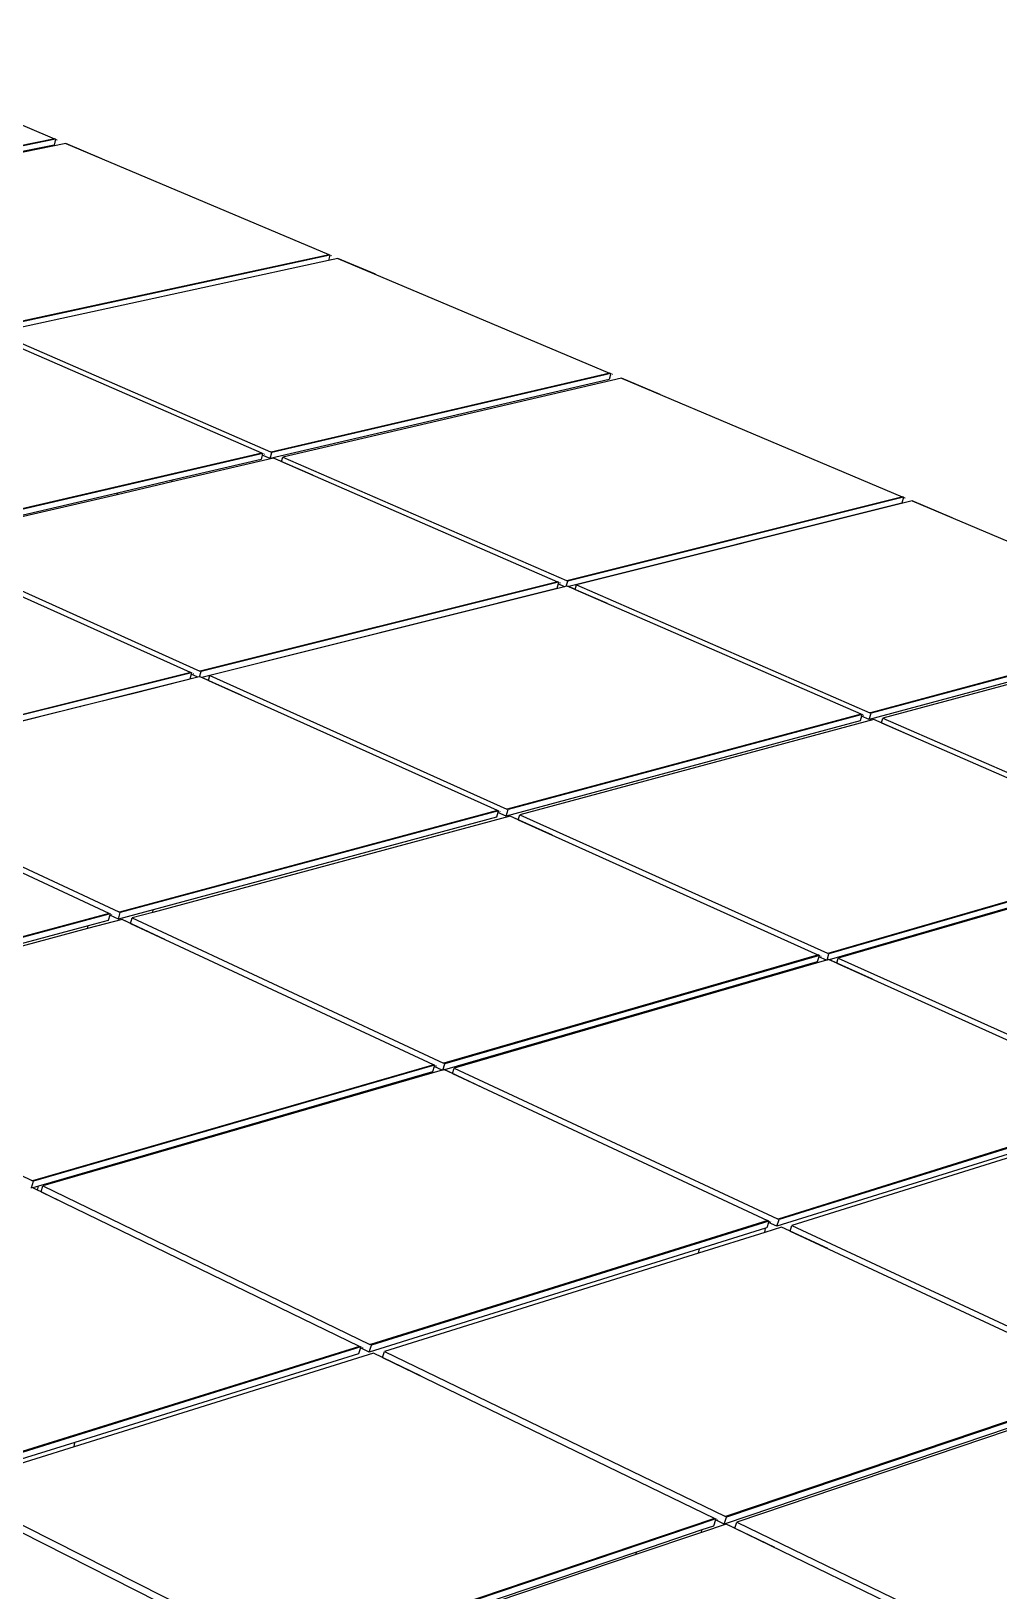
# Model space of a CAD drawing. Header units: inches. Extents: x -1925 to 2960, y -1726 to 1726.
# Drawn here: x 1440 to 1847, y 135 to 792 of the extents above; entities that cross this region are included whole.
import ezdxf

# ---------------------------------------------------------------- set-up
doc = ezdxf.new("R2010")
doc.units = ezdxf.units.IN
doc.header["$MEASUREMENT"] = 0

msp = doc.modelspace()

# ---------------------------------------------------------------- linework, layer by layer
for p, q in [((1342.64, 791.71), (1449.89, 746.45)), ((1450.05, 746.38), (1305.27, 717.15)), ((1450.38, 746.24), (1305.61, 717)), ((1449.7, 743.8), (1306.14, 714.75)), ((1454.61, 744.45), (1309.87, 715.15)), ((1450.38, 746.24), (1449.7, 743.8)), ((1449.93, 746.43), (1450.05, 746.38)), ((1450.05, 746.38), (1450.05, 746.38)), ((1450.05, 746.38), (1450.38, 746.24)), ((1450.38, 746.24), (1450.54, 746.17)), ((1450.92, 746.02), (1451.04, 745.96)), ((1454.62, 744.46), (1454.61, 744.45)), ((1454.61, 744.45), (1565.35, 697.73)), ((1469.86, 738.02), (1454.62, 744.46)), ((1565.51, 697.66), (1421.72, 666.5)), ((1565.86, 697.51), (1422.06, 666.35)), ((1565.86, 697.51), (1565.19, 695.22)), ((1569.22, 696.09), (1565.19, 695.22)), ((1565.35, 697.73), (1565.39, 697.71)), ((1565.39, 697.71), (1565.51, 697.66)), ((1565.51, 697.66), (1565.51, 697.66)), ((1565.51, 697.66), (1565.86, 697.51)), ((1565.86, 697.51), (1566.02, 697.44)), ((1566.41, 697.28), (1566.53, 697.23)), ((1569.22, 696.09), (1683.57, 647.84)), ((1569.22, 696.09), (1569.22, 696.09)), ((1584.96, 689.45), (1569.22, 696.09)), ((1565.19, 695.22), (1425.45, 664.88)), ((1424.94, 663.04), (1537.05, 614.24)), ((1425.45, 664.88), (1540.89, 614.67)), ((1683.34, 645.12), (1540.67, 611.87)), ((1683.74, 647.76), (1541.06, 614.59)), ((1684.1, 647.61), (1541.42, 614.44)), ((1688.61, 645.71), (1545.98, 612.45)), ((1684.1, 647.61), (1683.34, 645.12)), ((1683.57, 647.84), (1683.61, 647.82)), ((1683.61, 647.82), (1683.74, 647.76)), ((1683.74, 647.76), (1683.74, 647.76)), ((1683.74, 647.76), (1684.1, 647.61)), ((1684.1, 647.61), (1684.27, 647.54)), ((1684.67, 647.37), (1684.8, 647.32)), ((1688.61, 645.71), (1806.8, 595.83)), ((1688.61, 645.71), (1688.61, 645.71)), ((1704.88, 638.84), (1688.61, 645.71)), ((1537.23, 614.17), (1385.54, 578.92)), ((1537.59, 614.01), (1385.9, 578.75)), ((1542.14, 612.03), (1499.28, 602.04)), ((1536.84, 611.45), (1499.4, 602.73)), ((1537.38, 613.31), (1536.84, 611.45)), ((1537.1, 614.23), (1537.23, 614.17)), ((1537.23, 614.17), (1537.23, 614.17)), ((1537.23, 614.17), (1537.59, 614.01)), ((1537.59, 614.01), (1537.38, 613.31)), ((1540.67, 611.87), (1537.38, 613.31)), ((1537.59, 614.01), (1537.76, 613.94)), ((1538.16, 613.76), (1538.29, 613.71)), ((1540.67, 611.87), (1541.42, 614.44)), ((1541.06, 614.59), (1540.89, 614.67)), ((1541.42, 614.44), (1541.06, 614.59)), ((1545.44, 610.6), (1542.14, 612.03)), ((1542.15, 612.03), (1542.14, 612.03)), ((1558.58, 604.88), (1542.15, 612.03)), ((1545.44, 610.6), (1545.98, 612.45)), ((1545.44, 610.6), (1661.58, 560.05)), ((1545.98, 612.45), (1665.41, 560.51)), ((1476.35, 597.36), (1385.16, 576.12)), ((1499.28, 602.04), (1476.23, 596.67)), ((1476.23, 596.67), (1476.35, 597.36)), ((1499.4, 602.73), (1476.35, 597.36)), ((1499.28, 602.04), (1499.4, 602.73)), ((1476.23, 596.67), (1390.5, 576.69)), ((1806.98, 595.76), (1665.59, 560.43)), ((1807.35, 595.6), (1665.96, 560.27)), ((1806.55, 593.08), (1666.35, 557.97)), ((1810.93, 594.09), (1669.59, 558.69)), ((1807.35, 595.6), (1806.55, 593.08)), ((1806.8, 595.83), (1806.84, 595.82)), ((1806.84, 595.82), (1806.98, 595.76)), ((1806.98, 595.76), (1806.98, 595.76)), ((1806.98, 595.76), (1807.35, 595.6)), ((1807.35, 595.6), (1807.52, 595.53)), ((1807.93, 595.36), (1808.07, 595.3)), ((1810.93, 594.09), (1933.12, 542.53)), ((1810.93, 594.09), (1810.93, 594.09)), ((1827.75, 586.99), (1810.93, 594.09)), ((1389.93, 574.66), (1507.05, 521.97)), ((1390.5, 576.69), (1511.09, 522.47)), ((1661.75, 559.97), (1511.27, 522.39)), ((1662.13, 559.81), (1511.65, 522.22)), ((1664.57, 557.93), (1515.31, 520.57)), ((1661.91, 559.09), (1661.33, 557.21)), ((1661.62, 560.03), (1661.75, 559.97)), ((1661.75, 559.97), (1661.75, 559.97)), ((1661.75, 559.97), (1662.13, 559.81)), ((1662.13, 559.81), (1661.91, 559.09)), ((1664.57, 557.93), (1661.91, 559.09)), ((1662.13, 559.81), (1662.3, 559.73)), ((1662.72, 559.55), (1662.85, 559.49)), ((1665.31, 558.12), (1664.57, 557.93)), ((1665.31, 558.12), (1665.96, 560.27)), ((1665.75, 558.23), (1665.31, 558.12)), ((1665.59, 560.43), (1665.41, 560.51)), ((1665.96, 560.27), (1665.59, 560.43)), ((1666.35, 557.97), (1665.75, 558.23)), ((1665.75, 558.23), (1665.75, 558.23)), ((1682.75, 550.83), (1665.75, 558.23)), ((1669.01, 556.81), (1666.35, 557.97)), ((1669.01, 556.81), (1669.59, 558.69)), ((1669.59, 558.69), (1793.18, 504.93)), ((1661.33, 557.21), (1511.87, 519.8)), ((1669.01, 556.81), (1789.35, 504.44)), ((1932.84, 539.73), (1792.91, 502.06)), ((1933.3, 542.45), (1793.36, 504.86)), ((1933.68, 542.29), (1793.75, 504.69)), ((1938.51, 540.25), (1798.63, 502.56)), ((1507.23, 521.89), (1346.76, 481.83)), ((1507.6, 521.72), (1347.14, 481.65)), ((1510.26, 519.82), (1483.78, 513.19)), ((1506.82, 519.05), (1483.79, 513.29)), ((1507.42, 521.1), (1506.82, 519.05)), ((1507.09, 521.95), (1507.23, 521.89)), ((1507.23, 521.89), (1507.23, 521.89)), ((1507.23, 521.89), (1507.6, 521.72)), ((1507.6, 521.72), (1507.42, 521.1)), ((1510.26, 519.82), (1507.42, 521.1)), ((1507.6, 521.72), (1507.78, 521.64)), ((1508.2, 521.45), (1508.34, 521.39)), ((1511, 520.01), (1510.26, 519.82)), ((1511, 520.01), (1511.65, 522.22)), ((1511.27, 520.07), (1511, 520.01)), ((1511.27, 522.39), (1511.09, 522.47)), ((1511.65, 522.22), (1511.27, 522.39)), ((1511.87, 519.8), (1511.27, 520.07)), ((1511.27, 520.07), (1511.27, 520.07)), ((1528.44, 512.34), (1511.27, 520.07)), ((1514.71, 518.52), (1511.87, 519.8)), ((1514.71, 518.52), (1515.31, 520.57)), ((1514.71, 518.52), (1636.2, 463.86)), ((1515.31, 520.57), (1640.25, 464.4)), ((1483.78, 513.19), (1460.9, 507.47)), ((1483.79, 513.29), (1460.92, 507.56)), ((1483.78, 513.19), (1483.79, 513.29)), ((1460.92, 507.56), (1347.17, 479.1)), ((1460.9, 507.47), (1350.83, 479.93)), ((1460.9, 507.47), (1460.92, 507.56)), ((1789.08, 501.56), (1640, 461.44)), ((1789.53, 504.36), (1640.44, 464.32)), ((1789.92, 504.19), (1640.83, 464.14)), ((1794.8, 502.06), (1645.76, 461.92)), ((1789.69, 503.46), (1789.08, 501.56)), ((1789.35, 504.44), (1789.39, 504.42)), ((1789.39, 504.42), (1789.53, 504.36)), ((1789.53, 504.36), (1789.53, 504.36)), ((1789.53, 504.36), (1789.92, 504.19)), ((1789.92, 504.19), (1789.69, 503.46)), ((1792.91, 502.06), (1789.69, 503.46)), ((1789.92, 504.19), (1790.1, 504.11)), ((1790.53, 503.92), (1790.67, 503.86)), ((1792.91, 502.06), (1793.75, 504.69)), ((1793.36, 504.86), (1793.18, 504.93)), ((1793.75, 504.69), (1793.36, 504.86)), ((1798.03, 500.66), (1794.8, 502.06)), ((1794.8, 502.06), (1794.8, 502.06)), ((1812.41, 494.4), (1794.8, 502.06)), ((1798.03, 500.66), (1798.63, 502.56)), ((1798.03, 500.66), (1922.82, 446.34)), ((1798.63, 502.56), (1926.65, 446.88)), ((1350.83, 479.93), (1477.02, 421.13)), ((1350.21, 477.68), (1472.74, 420.55)), ((1636.39, 463.78), (1477.21, 421.05)), ((1636.78, 463.6), (1477.6, 420.86)), ((1641.72, 461.38), (1491.23, 420.86)), ((1635.96, 460.9), (1491.44, 422.02)), ((1636.59, 462.97), (1635.96, 460.9)), ((1636.2, 463.86), (1636.25, 463.84)), ((1636.25, 463.84), (1636.39, 463.78)), ((1636.39, 463.78), (1636.39, 463.78)), ((1636.39, 463.78), (1636.78, 463.6)), ((1636.78, 463.6), (1636.59, 462.97)), ((1640, 461.44), (1636.59, 462.97)), ((1636.78, 463.6), (1636.97, 463.52)), ((1637.4, 463.32), (1637.54, 463.26)), ((1640, 461.44), (1640.83, 464.14)), ((1640.44, 464.32), (1640.25, 464.4)), ((1640.83, 464.14), (1640.44, 464.32)), ((1645.13, 459.85), (1641.72, 461.38)), ((1641.72, 461.38), (1641.72, 461.38)), ((1659.53, 453.37), (1641.72, 461.38)), ((1645.13, 459.85), (1645.76, 461.92)), ((1645.13, 459.85), (1771.28, 403.09)), ((1645.76, 461.92), (1775.32, 403.67)), ((1923.01, 446.26), (1775.51, 403.59)), ((1923.41, 446.09), (1775.92, 403.4)), ((1922.53, 443.42), (1776.03, 400.95)), ((1926.15, 444.06), (1779.85, 401.63)), ((1472.93, 420.46), (1302.6, 374.76)), ((1473.32, 420.28), (1303, 374.57)), ((1472.78, 420.53), (1472.93, 420.46)), ((1472.93, 420.46), (1472.93, 420.46)), ((1472.93, 420.46), (1473.32, 420.28)), ((1473.32, 420.28), (1473.17, 419.76)), ((1473.32, 420.28), (1473.51, 420.19)), ((1491.44, 422.02), (1476.79, 418.08)), ((1476.79, 418.08), (1477.6, 420.86)), ((1477.21, 421.05), (1477.02, 421.13)), ((1477.6, 420.86), (1477.21, 421.05)), ((1491.23, 420.86), (1482.59, 418.54)), ((1491.23, 420.86), (1491.44, 422.02)), ((1464, 415.2), (1421.27, 403.71)), ((1463.8, 414.05), (1422.77, 403)), ((1478.31, 417.95), (1463.8, 414.05)), ((1463.8, 414.05), (1464, 415.2)), ((1472.51, 417.49), (1464, 415.2)), ((1473.17, 419.76), (1472.51, 417.49)), ((1476.79, 418.08), (1473.17, 419.76)), ((1473.95, 419.99), (1474.09, 419.92)), ((1481.93, 416.27), (1478.31, 417.95)), ((1478.31, 417.95), (1478.31, 417.95)), ((1496.31, 409.56), (1478.31, 417.95)), ((1481.93, 416.27), (1482.59, 418.54)), ((1481.93, 416.27), (1609.32, 356.86)), ((1482.59, 418.54), (1613.6, 357.5)), ((1771.47, 403), (1613.8, 357.41)), ((1771.88, 402.82), (1614.21, 357.21)), ((1774.83, 400.76), (1618.19, 355.36)), ((1771.67, 402.18), (1771, 400.08)), ((1771.28, 403.09), (1771.33, 403.07)), ((1771.33, 403.07), (1771.47, 403)), ((1771.47, 403), (1771.47, 403)), ((1771.47, 403), (1771.88, 402.82)), ((1771.88, 402.82), (1771.67, 402.18)), ((1774.83, 400.76), (1771.67, 402.18)), ((1771.88, 402.82), (1772.07, 402.73)), ((1772.52, 402.53), (1772.67, 402.46)), ((1775.1, 400.84), (1774.83, 400.76)), ((1775.1, 400.84), (1775.92, 403.4)), ((1775.81, 401.05), (1775.1, 400.84)), ((1775.51, 403.59), (1775.32, 403.67)), ((1775.92, 403.4), (1775.51, 403.59)), ((1776.03, 400.95), (1775.81, 401.05)), ((1775.82, 401.05), (1775.81, 401.05)), ((1794.28, 392.74), (1775.82, 401.05)), ((1779.18, 399.53), (1776.03, 400.95)), ((1779.18, 399.53), (1779.85, 401.63)), ((1779.85, 401.63), (1914.25, 341.21)), ((1771, 400.08), (1614.13, 354.62)), ((1779.18, 399.53), (1910.22, 340.58)), ((1308.04, 372.13), (1440.39, 308.04)), ((1609.52, 356.77), (1440.59, 307.94)), ((1609.93, 356.58), (1441, 307.74)), ((1613.13, 354.49), (1479.46, 315.76)), ((1609.77, 356.06), (1609.07, 353.76)), ((1609.32, 356.86), (1609.37, 356.84)), ((1609.37, 356.84), (1609.52, 356.77)), ((1609.52, 356.77), (1609.52, 356.77)), ((1609.52, 356.77), (1609.93, 356.58)), ((1609.93, 356.58), (1609.77, 356.06)), ((1613.13, 354.49), (1609.77, 356.06)), ((1609.93, 356.58), (1610.13, 356.49)), ((1610.58, 356.28), (1610.73, 356.21)), ((1613.4, 354.57), (1613.13, 354.49)), ((1613.4, 354.57), (1614.21, 357.21)), ((1613.91, 354.72), (1613.4, 354.57)), ((1613.8, 357.41), (1613.6, 357.5)), ((1614.21, 357.21), (1613.8, 357.41)), ((1614.13, 354.62), (1613.91, 354.72)), ((1613.92, 354.72), (1613.91, 354.72)), ((1632.6, 346.01), (1613.92, 354.72)), ((1617.49, 353.05), (1614.13, 354.62)), ((1617.49, 353.05), (1618.19, 355.36)), ((1618.19, 355.36), (1754.27, 291.96)), ((1609.07, 353.76), (1479.54, 316.24)), ((1617.49, 353.05), (1749.99, 291.27)), ((1909.91, 337.52), (1753.98, 288.8)), ((1910.42, 340.49), (1754.47, 291.86)), ((1910.84, 340.3), (1754.9, 291.66)), ((1916.15, 337.91), (1760.28, 289.15)), ((1479.54, 316.24), (1443.09, 305.68)), ((1479.46, 315.76), (1445.03, 305.79)), ((1479.46, 315.76), (1479.54, 316.24)), ((1440.21, 305.02), (1439.93, 304.94)), ((1440.21, 305.02), (1441, 307.74)), ((1440.49, 305.1), (1440.21, 305.02)), ((1440.59, 307.94), (1440.39, 308.04)), ((1440.71, 304.99), (1440.49, 305.1)), ((1440.49, 305.1), (1440.49, 305.1)), ((1459.39, 295.94), (1440.49, 305.1)), ((1441, 307.74), (1440.59, 307.94)), ((1443.09, 305.68), (1440.71, 304.99)), ((1442.79, 303.99), (1440.71, 304.99)), ((1442.79, 303.99), (1443.09, 305.68)), ((1444.29, 303.26), (1442.79, 303.99)), ((1444.29, 303.26), (1445.03, 305.79)), ((1444.29, 303.26), (1578.15, 238.39)), ((1445.03, 305.79), (1582.69, 239.13)), ((1750.2, 291.18), (1582.89, 239.03)), ((1750.62, 290.98), (1583.32, 238.82)), ((1750.45, 290.45), (1749.71, 288.12)), ((1749.99, 291.27), (1750.04, 291.25)), ((1750.04, 291.25), (1750.2, 291.18)), ((1750.2, 291.18), (1750.2, 291.18)), ((1750.2, 291.18), (1750.62, 290.98)), ((1750.62, 290.98), (1750.45, 290.45)), ((1753.98, 288.8), (1750.45, 290.45)), ((1750.62, 290.98), (1750.83, 290.88)), ((1751.3, 290.66), (1751.45, 290.59)), ((1753.98, 288.8), (1754.9, 291.66)), ((1754.47, 291.86), (1754.27, 291.96)), ((1754.9, 291.66), (1754.47, 291.86)), ((1759.53, 286.82), (1760.28, 289.15)), ((1760.28, 289.15), (1901.77, 223.23)), ((1748.89, 286.24), (1721.07, 277.54)), ((1749.25, 287.97), (1721.44, 279.29)), ((1756.01, 288.47), (1748.89, 286.24)), ((1748.89, 286.24), (1749.25, 287.97)), ((1749.71, 288.12), (1749.25, 287.97)), ((1759.53, 286.82), (1756.01, 288.47)), ((1756.01, 288.47), (1756.01, 288.47)), ((1775.43, 279.41), (1756.01, 288.47)), ((1759.53, 286.82), (1897.5, 222.49)), ((1721.44, 279.29), (1582.42, 235.87)), ((1721.07, 277.54), (1588.78, 236.18)), ((1721.07, 277.54), (1721.44, 279.29)), ((1578.35, 238.29), (1398.41, 182.23)), ((1578.79, 238.08), (1398.85, 182.01)), ((1578.67, 237.69), (1577.88, 235.13)), ((1578.2, 238.36), (1578.35, 238.29)), ((1578.35, 238.29), (1578.36, 238.29)), ((1578.36, 238.29), (1578.79, 238.08)), ((1578.79, 238.08), (1578.67, 237.69)), ((1582.42, 235.87), (1578.67, 237.69)), ((1578.79, 238.08), (1578.99, 237.98)), ((1579.47, 237.75), (1579.63, 237.67)), ((1582.42, 235.87), (1583.32, 238.82)), ((1582.89, 239.03), (1582.69, 239.13)), ((1583.32, 238.82), (1582.89, 239.03)), ((1584.24, 235.44), (1458.13, 196.03)), ((1577.88, 235.13), (1458.46, 197.85)), ((1587.99, 233.62), (1584.24, 235.44)), ((1584.24, 235.44), (1584.24, 235.44)), ((1603.91, 225.9), (1584.24, 235.44)), ((1587.99, 233.62), (1588.78, 236.18)), ((1587.99, 233.62), (1727.58, 165.97)), ((1588.78, 236.18), (1732.11, 166.78)), ((1897.18, 219.29), (1731.81, 163.47)), ((1897.71, 222.39), (1732.32, 166.67)), ((1898.16, 222.18), (1732.77, 166.45)), ((1902.46, 220.17), (1737.14, 164.34)), ((1458.46, 197.85), (1422.37, 186.58)), ((1458.13, 196.03), (1458.46, 197.85)), ((1458.13, 196.03), (1422.05, 184.75)), ((1404.36, 179.22), (1549.42, 105.98)), ((1403.53, 176.39), (1544.58, 105.1)), ((1727.79, 165.87), (1549.63, 105.87)), ((1728.24, 165.65), (1550.09, 105.64)), ((1728.11, 165.26), (1727.28, 162.66)), ((1727.58, 165.97), (1727.63, 165.94)), ((1727.63, 165.94), (1727.79, 165.87)), ((1727.79, 165.87), (1727.79, 165.87)), ((1727.79, 165.87), (1728.24, 165.65)), ((1728.24, 165.65), (1728.11, 165.26)), ((1731.81, 163.47), (1728.11, 165.26)), ((1728.24, 165.65), (1728.45, 165.54)), ((1728.95, 165.3), (1729.12, 165.22)), ((1731.81, 163.47), (1732.77, 166.45)), ((1732.32, 166.67), (1732.11, 166.78)), ((1732.77, 166.45), (1732.32, 166.67)), ((1736.3, 161.74), (1737.14, 164.34)), ((1737.14, 164.34), (1886.45, 92.04)), ((1722.22, 160.02), (1694.68, 150.73)), ((1722.43, 161.02), (1694.89, 151.73)), ((1732.6, 163.53), (1722.22, 160.02)), ((1722.22, 160.02), (1722.43, 161.02)), ((1727.28, 162.66), (1722.43, 161.02)), ((1736.3, 161.74), (1732.6, 163.53)), ((1732.61, 163.53), (1732.6, 163.53)), ((1753.09, 153.6), (1732.61, 163.53)), ((1736.3, 161.74), (1881.93, 91.16)), ((1694.89, 151.73), (1549.14, 102.56)), ((1694.68, 150.73), (1694.89, 151.73)), ((1694.68, 150.73), (1554.51, 103.41))]:
    msp.add_line(p, q)

doc.saveas('drawing.dxf')
